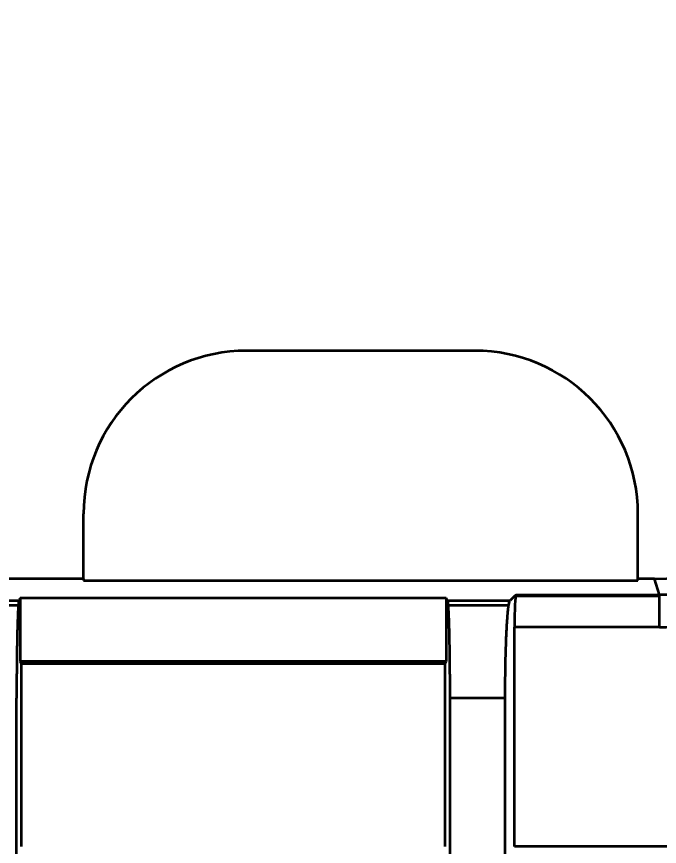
# Model space of a CAD drawing. Header units: millimetres. Extents: x 5 to 1651, y 545 to 1674.
# Drawn here: x 518.16 to 537.87, y 902.84 to 928.29 of the extents above; entities that cross this region are included whole.
import ezdxf

# ---------------------------------------------------------------- set-up
doc = ezdxf.new("R2010")
doc.units = ezdxf.units.MM
doc.layers.add('10', color=7, linetype='Continuous', true_color=0xffffff)
doc.layers.add('dim', color=82, linetype='Continuous', lineweight=9)
doc.dimstyles.get("Standard").update_dxf_attribs({"dimscale": 5, "dimtxt": 0.18, "dimasz": 0.18, "dimexe": 0.18, "dimexo": 0.0625, "dimgap": 0.09, "dimtad": 0, "dimtih": 1, "dimtoh": 1, "dimzin": 0, "dimdsep": 46, "dimtxsty": 'Standard', "dimcen": 0.09, "dimadec": 0, "dimazin": 0, "dimtfac": 1, "dimtofl": 0, "dimtmove": 0, "dimatfit": 3, "dimfxl": 0, "dimtolj": 1, "dimtzin": 0, "dimarcsym": 0})

# ---------------------------------------------------------------- blocks, each defined once
blk = doc.blocks.new('*D6')
at = {"layer": 'Defpoints', "color": 0, "lineweight": 18, "transparency": 16777216}
for p in [(660.753, 1040.18), (160.753, 918.998), (660.753, 916.821)]:
    blk.add_point(p, dxfattribs=at)
at = {"layer": 'dim', "color": 0, "lineweight": -2, "transparency": 16777216}
for p, q in [((160.753, 921.496), (160.753, 1042.678)), ((660.753, 919.319), (660.753, 1042.678)), ((170.753, 1040.18), (365.963, 1040.18)), ((650.753, 1040.18), (455.543, 1040.18))]:
    blk.add_line(p, q, dxfattribs=at)
at = {"layer": 'dim', "color": 0, "lineweight": 18, "transparency": 16777216}
for points in [[(170.753, 1041.846), (170.753, 1038.513), (160.753, 1040.18)], [(650.753, 1041.846), (650.753, 1038.513), (660.753, 1040.18)]]:
    blk.add_solid(points, dxfattribs=at)
at = {"layer": 'dim', "color": 0, "lineweight": 18, "transparency": 16777216, "insert": (410.753, 1040.18), "char_height": 12.5, "attachment_point": 5}
blk.add_mtext('\\A1;500.00{\\H7.5;\\S-0.10^ -0.15;}', dxfattribs=at)

msp = doc.modelspace()

# ---------------------------------------------------------------- linework, layer by layer
at = {"layer": '10', "color": 7, "linetype": 'Continuous', "lineweight": 35}
for p, q in [((532.215, 918.039), (525.215, 918.039)), ((520.215, 911.042), (520.215, 913.039)), ((537.215, 911.042), (537.215, 913.039)), ((520.215, 911.042), (507.215, 911.042)), ((520.215, 911.042), (520.215, 910.99)), ((537.727, 911.042), (537.215, 911.042)), ((537.215, 910.99), (537.215, 911.042)), ((537.874, 910.557), (537.727, 911.042)), ((520.215, 910.99), (537.215, 910.99)), ((533.478, 910.557), (533.428, 910.508)), ((537.874, 910.508), (533.464, 910.508)), ((533.478, 910.557), (537.874, 910.557)), ((537.874, 909.559), (537.874, 910.557)), ((531.335, 910.445), (518.272, 910.445)), ((518.272, 910.445), (518.272, 908.507)), ((531.335, 910.445), (531.335, 908.507)), ((518.216, 910.225), (516.354, 910.225)), ((533.253, 910.225), (531.391, 910.225)), ((537.874, 909.559), (533.428, 909.559)), ((533.428, 902.835), (533.428, 909.559)), ((531.335, 908.507), (518.272, 908.507)), ((518.272, 908.507), (518.304, 908.444)), ((531.304, 908.444), (531.335, 908.507)), ((518.304, 908.444), (518.304, 902.835)), ((518.304, 908.444), (531.304, 908.444)), ((531.304, 902.835), (531.304, 908.444)), ((518.162, 901.603), (518.162, 907.378)), ((531.445, 907.378), (531.445, 901.603)), ((533.145, 901.603), (533.145, 907.378)), ((538.852, 902.835), (533.428, 902.835))]:
    msp.add_line(p, q, dxfattribs=at)
for centre, start, end in [((525.215, 913.039), 90, 180), ((532.215, 913.039), 0, 90)]:
    msp.add_arc(centre, 5, start, end, dxfattribs=at)
for centre, major_axis, ratio, start_param, end_param in [((537.719, 921.056), (2.902, -9.585), 0.998504, 5.989599, 6.576772), ((537.865, 920.574), (3.192, -10.544), 0.998504, 5.989599, 6.576772), ((533.481, 909.559), (0, 1), 0.052408, 0.05236, 1.570796)]:
    msp.add_ellipse(centre, major_axis=major_axis, ratio=ratio, start_param=start_param, end_param=end_param, dxfattribs=at)
for points, knots in [([(537.874, 910.557), (537.89, 910.557), (537.923, 910.557), (537.973, 910.558), (538.022, 910.558), (538.071, 910.559), (538.121, 910.56), (538.17, 910.562), (538.219, 910.563), (538.269, 910.565), (538.318, 910.567), (538.367, 910.569), (538.417, 910.572), (538.466, 910.575), (538.515, 910.578), (538.564, 910.581), (538.614, 910.585), (538.663, 910.588), (538.712, 910.592), (538.761, 910.597), (538.81, 910.601), (538.859, 910.606), (538.908, 910.611), (538.957, 910.616), (539.007, 910.622), (539.056, 910.627), (539.105, 910.633), (539.153, 910.639), (539.202, 910.646), (539.251, 910.653), (539.3, 910.66), (539.349, 910.667), (539.398, 910.674), (539.446, 910.682), (539.495, 910.69), (539.544, 910.698), (539.592, 910.706), (539.641, 910.715), (539.69, 910.724), (539.738, 910.733), (539.787, 910.742), (539.835, 910.752), (539.883, 910.761), (539.932, 910.771), (539.98, 910.782), (540.028, 910.792), (540.076, 910.803), (540.124, 910.814), (540.172, 910.825), (540.22, 910.837), (540.268, 910.848), (540.316, 910.86), (540.364, 910.873), (540.412, 910.885), (540.459, 910.898), (540.507, 910.911), (540.555, 910.924), (540.602, 910.937), (540.65, 910.951), (540.697, 910.964), (540.744, 910.979), (540.791, 910.993), (540.839, 911.007), (540.886, 911.022), (540.933, 911.037), (540.98, 911.052), (541.027, 911.068), (541.073, 911.083), (541.12, 911.099), (541.167, 911.116), (541.213, 911.132), (541.26, 911.149), (541.306, 911.165), (541.352, 911.182), (541.399, 911.2), (541.445, 911.217), (541.491, 911.235), (541.537, 911.253), (541.582, 911.271), (541.628, 911.29), (541.674, 911.308), (541.72, 911.327), (541.765, 911.346), (541.81, 911.366), (541.856, 911.385), (541.901, 911.405), (541.946, 911.425), (541.991, 911.445), (542.036, 911.466), (542.081, 911.486), (542.125, 911.507), (542.17, 911.528), (542.215, 911.55), (542.259, 911.571), (542.303, 911.593), (542.347, 911.615), (542.391, 911.637), (542.435, 911.66), (542.479, 911.682), (542.523, 911.705), (542.567, 911.728), (542.61, 911.752), (542.653, 911.775), (542.697, 911.799), (542.74, 911.823), (542.783, 911.847), (542.826, 911.871), (542.869, 911.896), (542.911, 911.921), (542.954, 911.946), (542.996, 911.971), (543.038, 911.996), (543.081, 912.022), (543.123, 912.048), (543.165, 912.074), (543.206, 912.1), (543.248, 912.127), (543.29, 912.153), (543.331, 912.18), (543.372, 912.207), (543.4, 912.225), (543.413, 912.235)], [0, 0, 0, 0, 0.008404, 0.016808, 0.025212, 0.033617, 0.042021, 0.050425, 0.058828, 0.067232, 0.075636, 0.08404, 0.092444, 0.100848, 0.109251, 0.117655, 0.126059, 0.134462, 0.142866, 0.15127, 0.159673, 0.168077, 0.17648, 0.184884, 0.193287, 0.20169, 0.210094, 0.218497, 0.2269, 0.235304, 0.243707, 0.25211, 0.260514, 0.268917, 0.27732, 0.285723, 0.294126, 0.302529, 0.310933, 0.319336, 0.327739, 0.336142, 0.344545, 0.352948, 0.361351, 0.369754, 0.378157, 0.38656, 0.394963, 0.403366, 0.411769, 0.420172, 0.428575, 0.436978, 0.445381, 0.453784, 0.462187, 0.47059, 0.478993, 0.487396, 0.495799, 0.504201, 0.512604, 0.521007, 0.52941, 0.537813, 0.546216, 0.554619, 0.563022, 0.571425, 0.579828, 0.588231, 0.596634, 0.605037, 0.61344, 0.621843, 0.630246, 0.638649, 0.647052, 0.655455, 0.663858, 0.672261, 0.680664, 0.689067, 0.697471, 0.705874, 0.714277, 0.72268, 0.731083, 0.739486, 0.74789, 0.756293, 0.764696, 0.7731, 0.781503, 0.789906, 0.79831, 0.806713, 0.815116, 0.82352, 0.831923, 0.840327, 0.84873, 0.857134, 0.865538, 0.873941, 0.882345, 0.890749, 0.899152, 0.907556, 0.91596, 0.924364, 0.932768, 0.941172, 0.949575, 0.957979, 0.966383, 0.974788, 0.983192, 0.991596, 1, 1, 1, 1]), ([(518.237, 910.373), (518.234, 910.368), (518.232, 910.359), (518.227, 910.331), (518.224, 910.313), (518.22, 910.268), (518.217, 910.241), (518.214, 910.194), (518.213, 910.177), (518.211, 910.15), (518.21, 910.141), (518.209, 910.122), (518.206, 910.073), (518.201, 909.975), (518.197, 909.873), (518.193, 909.763), (518.191, 909.704), (518.189, 909.626), (518.188, 909.61), (518.187, 909.577), (518.186, 909.529), (518.185, 909.478), (518.182, 909.375), (518.179, 909.232), (518.176, 909.078), (518.174, 908.958), (518.173, 908.918), (518.172, 908.856), (518.172, 908.835), (518.172, 908.793), (518.17, 908.687), (518.168, 908.493), (518.165, 908.226), (518.164, 908.041), (518.163, 907.901), (518.163, 907.853), (518.163, 907.759), (518.163, 907.711), (518.162, 907.569), (518.162, 907.474), (518.162, 907.378)], [0, 0, 0, 0, 0.0625, 0.0625, 0.125, 0.125, 0.1875, 0.1875, 0.21875, 0.21875, 0.234375, 0.234375, 0.25, 0.3125, 0.375, 0.375, 0.4375, 0.4375, 0.453125, 0.453125, 0.46875, 0.5, 0.5, 0.5625, 0.625, 0.625, 0.65625, 0.65625, 0.671875, 0.671875, 0.6875, 0.75, 0.8125, 0.875, 0.875, 0.90625, 0.90625, 0.9375, 0.9375, 1, 1, 1, 1]), ([(531.371, 910.373), (531.373, 910.368), (531.376, 910.359), (531.381, 910.331), (531.383, 910.313), (531.388, 910.268), (531.39, 910.241), (531.394, 910.194), (531.395, 910.177), (531.397, 910.15), (531.397, 910.141), (531.398, 910.122), (531.401, 910.073), (531.406, 909.975), (531.41, 909.873), (531.414, 909.763), (531.416, 909.704), (531.419, 909.626), (531.419, 909.61), (531.42, 909.577), (531.421, 909.529), (531.423, 909.478), (531.425, 909.375), (531.428, 909.232), (531.431, 909.078), (531.433, 908.958), (531.434, 908.918), (531.435, 908.856), (531.435, 908.835), (531.436, 908.793), (531.437, 908.687), (531.44, 908.493), (531.442, 908.226), (531.443, 908.041), (531.444, 907.901), (531.444, 907.853), (531.444, 907.759), (531.445, 907.711), (531.445, 907.569), (531.445, 907.474), (531.445, 907.378)], [0, 0, 0, 0, 0.0625, 0.0625, 0.125, 0.125, 0.1875, 0.1875, 0.21875, 0.21875, 0.234375, 0.234375, 0.25, 0.3125, 0.375, 0.375, 0.4375, 0.4375, 0.453125, 0.453125, 0.46875, 0.5, 0.5, 0.5625, 0.625, 0.625, 0.65625, 0.65625, 0.671875, 0.671875, 0.6875, 0.75, 0.8125, 0.875, 0.875, 0.90625, 0.90625, 0.9375, 0.9375, 1, 1, 1, 1]), ([(533.145, 907.378), (533.145, 907.474), (533.145, 907.569), (533.146, 907.757), (533.147, 907.851), (533.149, 908.036), (533.15, 908.128), (533.152, 908.265), (533.153, 908.31), (533.154, 908.378), (533.155, 908.401), (533.155, 908.445), (533.158, 908.557), (533.162, 908.75), (533.167, 908.914), (533.173, 909.074), (533.175, 909.151), (533.179, 909.245), (533.18, 909.264), (533.182, 909.301), (533.184, 909.355), (533.187, 909.408), (533.192, 909.511), (533.199, 909.642), (533.207, 909.759), (533.213, 909.842), (533.215, 909.869), (533.218, 909.908), (533.219, 909.921), (533.221, 909.946), (533.226, 910.007), (533.236, 910.105), (533.25, 910.212), (533.26, 910.266), (533.267, 910.301), (533.269, 910.311), (533.274, 910.33), (533.277, 910.338), (533.284, 910.359), (533.289, 910.368), (533.294, 910.373)], [0, 0, 0, 0, 0.0625, 0.0625, 0.125, 0.125, 0.1875, 0.1875, 0.21875, 0.21875, 0.234375, 0.234375, 0.25, 0.3125, 0.375, 0.375, 0.4375, 0.4375, 0.453125, 0.453125, 0.46875, 0.5, 0.5, 0.5625, 0.625, 0.625, 0.65625, 0.65625, 0.671875, 0.671875, 0.6875, 0.75, 0.8125, 0.875, 0.875, 0.90625, 0.90625, 0.9375, 0.9375, 1, 1, 1, 1])]:
    msp.add_open_spline(points, degree=3, knots=knots, dxfattribs=at)
for points, degree in [([(533.428, 910.508), (533.383, 910.463), (533.339, 910.418), (533.294, 910.374)], 3), ([(518.237, 910.373), (517.596, 910.373), (516.954, 910.373), (516.313, 910.373)], 3), ([(518.272, 910.445), (518.26, 910.421), (518.249, 910.397), (518.237, 910.374)], 3), ([(531.371, 910.374), (531.359, 910.397), (531.347, 910.421), (531.335, 910.445)], 3), ([(533.294, 910.373), (532.653, 910.373), (532.012, 910.373), (531.371, 910.373)], 3), ([(533.145, 907.378), (531.445, 907.378)], 1)]:
    msp.add_open_spline(points, degree=degree, dxfattribs=at)

# ---------------------------------------------------------------- dimensions: what is measured, and where the dimension line sits
at = {"layer": 'dim', "lineweight": 18}
dim = msp.add_linear_dim(base=(660.753, 1040.18), p1=(160.753, 918.998), p2=(660.753, 916.821), dimstyle='Standard', override={"dimtxt": 2.5, "dimasz": 2, "dimexe": 0.49975, "dimexo": 0.49975, "dimgap": 0.49975, "dimtol": 1, "dimlim": 0, "dimtp": -0.1, "dimtm": 0.15, "dimtfac": 0.6, "dimtdec": 2, "dimtolj": 1}, dxfattribs=at)
dim.commit()
dim.dimension.update_dxf_attribs({"geometry": '*D6', "text_midpoint": (410.753, 1040.18)})

doc.saveas('drawing.dxf')
